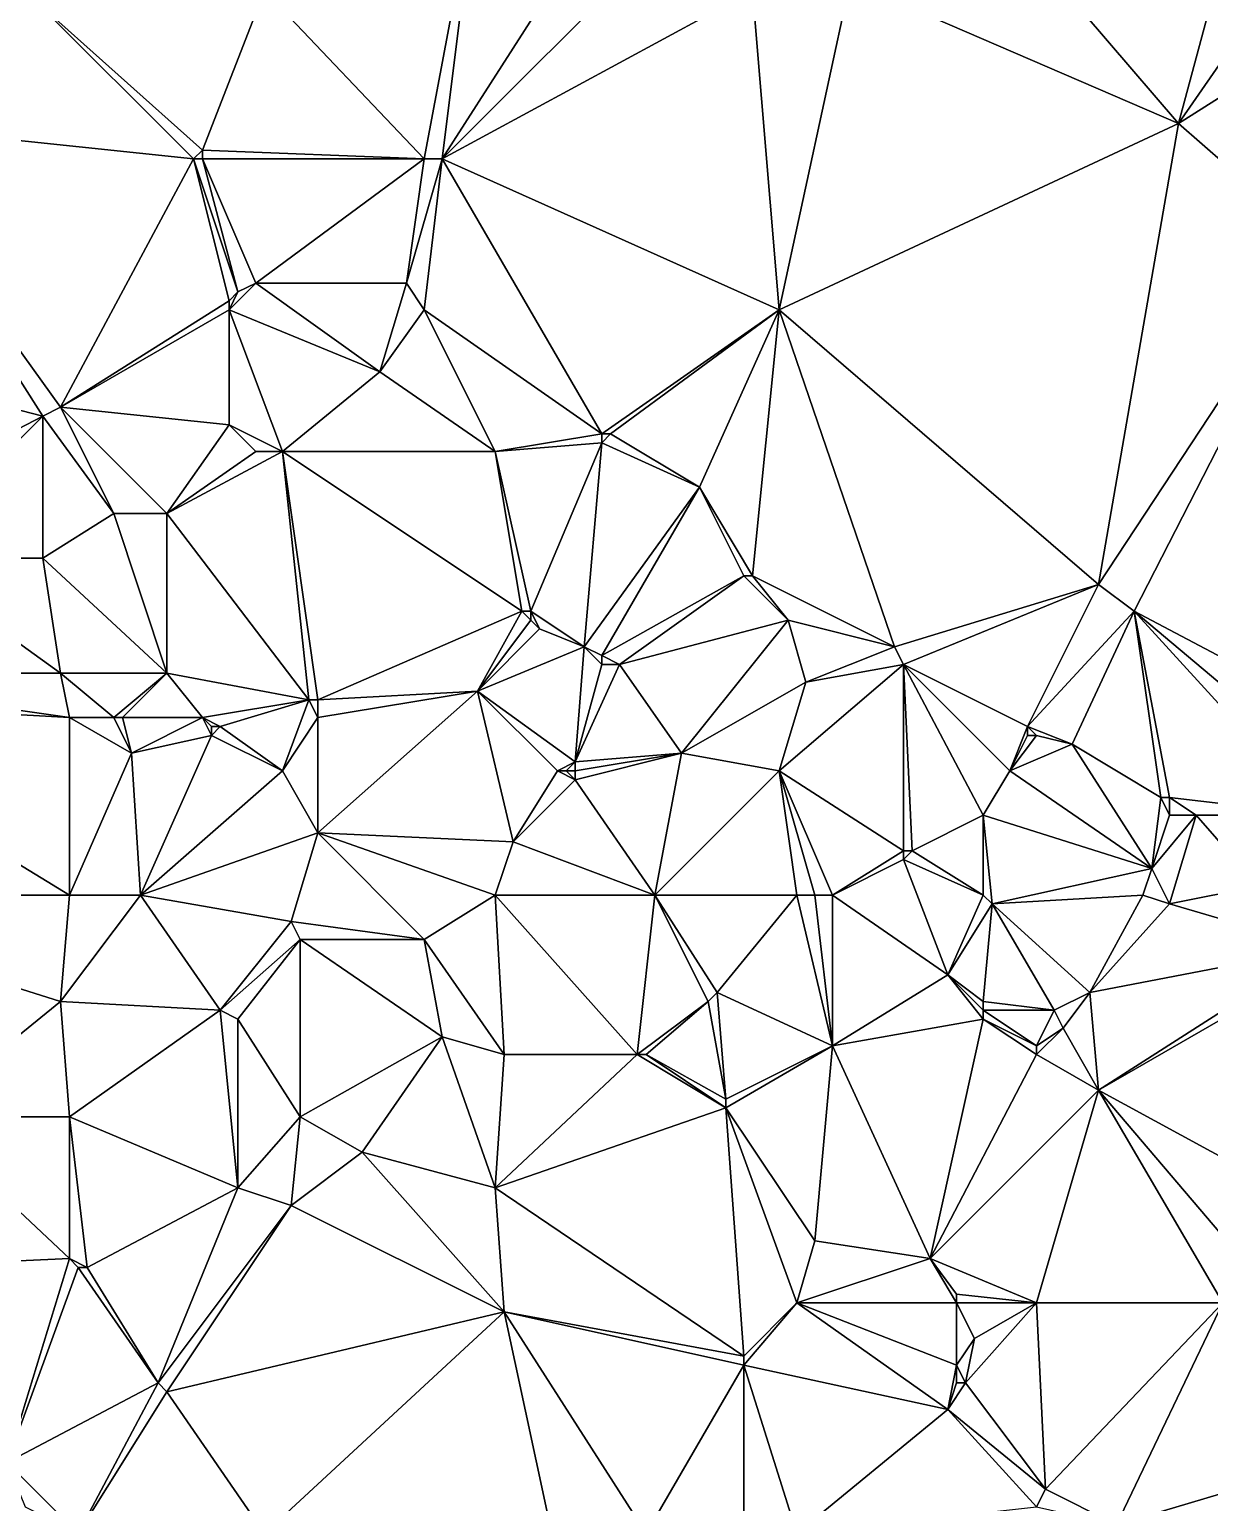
# Model space of a CAD drawing. Extents: x 2679276 to 2679656, y 1246784 to 1247152.
# Drawn here: x 2679441 to 2679507.5, y 1246981.5 to 1247064.5 of the extents above; entities that cross this region are included whole.
import ezdxf

# ---------------------------------------------------------------- set-up
doc = ezdxf.new("R2010")
doc.units = 0

msp = doc.modelspace()

# ---------------------------------------------------------------- linework, layer by layer
for points in [[(2679454.25, 1247066.75, 440.19), (2679463.25, 1247057.25, 439.774), (2679466.25, 1247073.25, 439.642)], [(2679463.25, 1247057.25, 439.774), (2679464.25, 1247057.25, 439.772), (2679466.25, 1247073.25, 439.642)], [(2679472.25, 1247069.75, 439.679), (2679466.25, 1247073.25, 439.642), (2679464.25, 1247057.25, 439.772)], [(2679505.75, 1247059.25, 439.206), (2679493.75, 1247073.25, 439.162), (2679487.25, 1247067.25, 439.266)], [(2679493.75, 1247073.25, 439.162), (2679505.75, 1247059.25, 439.206), (2679509.25, 1247072.25, 438.408)], [(2679505.75, 1247059.25, 439.206), (2679514.75, 1247072.25, 439.06), (2679509.25, 1247072.25, 438.408)], [(2679505.75, 1247059.25, 439.206), (2679520.75, 1247068.75, 439.082), (2679514.75, 1247072.25, 439.06)], [(2679476.25, 1247069.25, 439.655), (2679472.25, 1247069.75, 439.679), (2679464.25, 1247057.25, 439.772)], [(2679481.75, 1247066.75, 439.625), (2679476.25, 1247069.25, 439.655), (2679464.25, 1247057.25, 439.772)], [(2679513.75, 1247052.25, 439.327), (2679520.75, 1247068.75, 439.082), (2679505.75, 1247059.25, 439.206)], [(2679441.25, 1247066.25, 439.643), (2679435.75, 1247067.25, 440.426), (2679431.25, 1247059.25, 440.784)], [(2679481.75, 1247066.75, 439.625), (2679483.25, 1247048.75, 440.047), (2679487.25, 1247067.25, 439.266)], [(2679505.75, 1247059.25, 439.206), (2679487.25, 1247067.25, 439.266), (2679483.25, 1247048.75, 440.047)], [(2679450.25, 1247057.25, 440.6), (2679441.25, 1247066.25, 439.643), (2679431.25, 1247059.25, 440.784)], [(2679450.75, 1247057.75, 440.56), (2679454.25, 1247066.75, 440.19), (2679441.25, 1247066.25, 439.643)], [(2679450.25, 1247057.25, 440.6), (2679450.75, 1247057.75, 440.56), (2679441.25, 1247066.25, 439.643)], [(2679454.25, 1247066.75, 440.19), (2679450.75, 1247057.75, 440.56), (2679463.25, 1247057.25, 439.774)], [(2679483.25, 1247048.75, 440.047), (2679481.75, 1247066.75, 439.625), (2679464.25, 1247057.25, 439.772)], [(2679441.75, 1247042.75, 441.292), (2679431.25, 1247059.25, 440.784), (2679424.25, 1247047.25, 442.669)], [(2679450.25, 1247057.25, 440.6), (2679431.25, 1247059.25, 440.784), (2679442.75, 1247043.25, 441.163)], [(2679442.75, 1247043.25, 441.163), (2679431.25, 1247059.25, 440.784), (2679441.75, 1247042.75, 441.292)], [(2679483.25, 1247048.75, 440.047), (2679501.25, 1247033.25, 440.109), (2679505.75, 1247059.25, 439.206)], [(2679513.75, 1247052.25, 439.327), (2679505.75, 1247059.25, 439.206), (2679501.25, 1247033.25, 440.109)], [(2679442.75, 1247043.25, 441.163), (2679452.25, 1247049.25, 440.542), (2679450.25, 1247057.25, 440.6)], [(2679450.25, 1247057.25, 440.6), (2679450.75, 1247057.25, 440.588), (2679450.75, 1247057.75, 440.56)], [(2679450.25, 1247057.25, 440.6), (2679452.75, 1247049.75, 440.493), (2679450.75, 1247057.25, 440.588)], [(2679452.75, 1247049.75, 440.493), (2679450.25, 1247057.25, 440.6), (2679452.25, 1247049.25, 440.542)], [(2679450.75, 1247057.75, 440.56), (2679450.75, 1247057.25, 440.588), (2679463.25, 1247057.25, 439.774)], [(2679450.75, 1247057.25, 440.588), (2679453.75, 1247050.25, 440.433), (2679463.25, 1247057.25, 439.774)], [(2679453.75, 1247050.25, 440.433), (2679450.75, 1247057.25, 440.588), (2679452.75, 1247049.75, 440.493)], [(2679462.25, 1247050.25, 440.587), (2679463.25, 1247057.25, 439.774), (2679453.75, 1247050.25, 440.433)], [(2679462.25, 1247050.25, 440.587), (2679463.25, 1247048.75, 440.636), (2679464.25, 1247057.25, 439.772)], [(2679463.25, 1247057.25, 439.774), (2679462.25, 1247050.25, 440.587), (2679464.25, 1247057.25, 439.772)], [(2679473.25, 1247041.75, 440.384), (2679464.25, 1247057.25, 439.772), (2679463.25, 1247048.75, 440.636)], [(2679483.25, 1247048.75, 440.047), (2679464.25, 1247057.25, 439.772), (2679473.25, 1247041.75, 440.384)], [(2679513.75, 1247052.25, 439.327), (2679501.25, 1247033.25, 440.109), (2679503.25, 1247031.75, 440.102)], [(2679503.25, 1247031.75, 440.102), (2679521.25, 1247022.25, 440.18), (2679513.75, 1247052.25, 439.327)], [(2679453.75, 1247050.25, 440.433), (2679452.25, 1247048.75, 440.58), (2679460.75, 1247045.25, 440.986)], [(2679453.75, 1247050.25, 440.433), (2679452.75, 1247049.75, 440.493), (2679452.25, 1247048.75, 440.58)], [(2679452.25, 1247049.25, 440.542), (2679452.25, 1247048.75, 440.58), (2679452.75, 1247049.75, 440.493)], [(2679462.25, 1247050.25, 440.587), (2679453.75, 1247050.25, 440.433), (2679460.75, 1247045.25, 440.986)], [(2679462.25, 1247050.25, 440.587), (2679460.75, 1247045.25, 440.986), (2679463.25, 1247048.75, 440.636)], [(2679452.25, 1247049.25, 440.542), (2679442.75, 1247043.25, 441.163), (2679452.25, 1247048.75, 440.58)], [(2679442.75, 1247043.25, 441.163), (2679452.25, 1247042.25, 441.505), (2679452.25, 1247048.75, 440.58)], [(2679460.75, 1247045.25, 440.986), (2679452.25, 1247048.75, 440.58), (2679455.25, 1247040.75, 441.498)], [(2679452.25, 1247042.25, 441.505), (2679455.25, 1247040.75, 441.498), (2679452.25, 1247048.75, 440.58)], [(2679467.25, 1247040.75, 440.475), (2679463.25, 1247048.75, 440.636), (2679460.75, 1247045.25, 440.986)], [(2679467.25, 1247040.75, 440.475), (2679473.25, 1247041.75, 440.384), (2679463.25, 1247048.75, 440.636)], [(2679473.75, 1247041.75, 440.358), (2679483.25, 1247048.75, 440.047), (2679473.25, 1247041.75, 440.384)], [(2679483.25, 1247048.75, 440.047), (2679473.75, 1247041.75, 440.358), (2679478.75, 1247038.75, 440.325)], [(2679483.25, 1247048.75, 440.047), (2679478.75, 1247038.75, 440.325), (2679481.75, 1247033.75, 440.495)], [(2679483.25, 1247048.75, 440.047), (2679481.75, 1247033.75, 440.495), (2679489.75, 1247029.75, 440.415)], [(2679483.25, 1247048.75, 440.047), (2679489.75, 1247029.75, 440.415), (2679501.25, 1247033.25, 440.109)], [(2679424.25, 1247047.25, 442.669), (2679429.25, 1247036.25, 442.51), (2679441.75, 1247042.75, 441.292)], [(2679455.25, 1247040.75, 441.498), (2679467.25, 1247040.75, 440.475), (2679460.75, 1247045.25, 440.986)], [(2679442.75, 1247043.25, 441.163), (2679441.75, 1247042.75, 441.292), (2679445.75, 1247037.25, 442.191)], [(2679442.75, 1247043.25, 441.163), (2679448.75, 1247037.25, 442.124), (2679452.25, 1247042.25, 441.505)], [(2679445.75, 1247037.25, 442.191), (2679448.75, 1247037.25, 442.124), (2679442.75, 1247043.25, 441.163)], [(2679433.75, 1247034.75, 442.791), (2679441.75, 1247042.75, 441.292), (2679429.25, 1247036.25, 442.51)], [(2679433.75, 1247034.75, 442.791), (2679441.75, 1247034.75, 442.59), (2679441.75, 1247042.75, 441.292)], [(2679445.75, 1247037.25, 442.191), (2679441.75, 1247042.75, 441.292), (2679441.75, 1247034.75, 442.59)], [(2679453.75, 1247040.75, 441.555), (2679452.25, 1247042.25, 441.505), (2679448.75, 1247037.25, 442.124)], [(2679453.75, 1247040.75, 441.555), (2679455.25, 1247040.75, 441.498), (2679452.25, 1247042.25, 441.505)], [(2679473.25, 1247041.75, 440.384), (2679467.25, 1247040.75, 440.475), (2679473.25, 1247041.25, 440.425)], [(2679473.75, 1247041.75, 440.358), (2679473.25, 1247041.25, 440.425), (2679478.75, 1247038.75, 440.325)], [(2679473.25, 1247041.75, 440.384), (2679473.25, 1247041.25, 440.425), (2679473.75, 1247041.75, 440.358)], [(2679456.75, 1247026.75, 442.009), (2679455.25, 1247040.75, 441.498), (2679448.75, 1247037.25, 442.124)], [(2679453.75, 1247040.75, 441.555), (2679448.75, 1247037.25, 442.124), (2679455.25, 1247040.75, 441.498)], [(2679457.25, 1247026.75, 442.01), (2679455.25, 1247040.75, 441.498), (2679456.75, 1247026.75, 442.009)], [(2679467.25, 1247040.75, 440.475), (2679455.25, 1247040.75, 441.498), (2679468.75, 1247031.75, 441.242)], [(2679457.25, 1247026.75, 442.01), (2679468.75, 1247031.75, 441.242), (2679455.25, 1247040.75, 441.498)], [(2679473.25, 1247041.25, 440.425), (2679467.25, 1247040.75, 440.475), (2679469.25, 1247031.75, 441.204)], [(2679468.75, 1247031.75, 441.242), (2679469.25, 1247031.75, 441.204), (2679467.25, 1247040.75, 440.475)], [(2679473.25, 1247041.25, 440.425), (2679469.25, 1247031.75, 441.204), (2679472.25, 1247029.75, 441.295)], [(2679473.25, 1247041.25, 440.425), (2679472.25, 1247029.75, 441.295), (2679478.75, 1247038.75, 440.325)], [(2679478.75, 1247038.75, 440.325), (2679472.25, 1247029.75, 441.295), (2679473.25, 1247029.25, 441.347)], [(2679478.75, 1247038.75, 440.325), (2679473.25, 1247029.25, 441.347), (2679481.25, 1247033.75, 440.535)], [(2679481.25, 1247033.75, 440.535), (2679481.75, 1247033.75, 440.495), (2679478.75, 1247038.75, 440.325)], [(2679445.75, 1247037.25, 442.191), (2679441.75, 1247034.75, 442.59), (2679448.75, 1247028.25, 442.324)], [(2679448.75, 1247037.25, 442.124), (2679445.75, 1247037.25, 442.191), (2679448.75, 1247028.25, 442.324)], [(2679448.75, 1247037.25, 442.124), (2679448.75, 1247028.25, 442.324), (2679456.75, 1247026.75, 442.009)], [(2679442.75, 1247028.25, 443.407), (2679433.75, 1247034.75, 442.791), (2679425.75, 1247028.25, 443.851)], [(2679433.75, 1247034.75, 442.791), (2679442.75, 1247028.25, 443.407), (2679441.75, 1247034.75, 442.59)], [(2679442.75, 1247028.25, 443.407), (2679448.75, 1247028.25, 442.324), (2679441.75, 1247034.75, 442.59)], [(2679474.25, 1247028.75, 441.39), (2679481.25, 1247033.75, 440.535), (2679473.25, 1247029.25, 441.347)], [(2679481.25, 1247033.75, 440.535), (2679474.25, 1247028.75, 441.39), (2679483.75, 1247031.25, 440.446)], [(2679481.75, 1247033.75, 440.495), (2679481.25, 1247033.75, 440.535), (2679483.75, 1247031.25, 440.446)], [(2679481.75, 1247033.75, 440.495), (2679483.75, 1247031.25, 440.446), (2679489.75, 1247029.75, 440.415)], [(2679490.25, 1247028.75, 440.386), (2679501.25, 1247033.25, 440.109), (2679489.75, 1247029.75, 440.415)], [(2679501.25, 1247033.25, 440.109), (2679490.25, 1247028.75, 440.386), (2679497.25, 1247025.25, 439.696)], [(2679501.25, 1247033.25, 440.109), (2679497.25, 1247025.25, 439.696), (2679503.25, 1247031.75, 440.102)], [(2679466.25, 1247027.25, 442.486), (2679468.75, 1247031.75, 441.242), (2679457.25, 1247026.75, 442.01)], [(2679468.75, 1247031.75, 441.242), (2679466.25, 1247027.25, 442.486), (2679469.25, 1247031.25, 441.28)], [(2679468.75, 1247031.75, 441.242), (2679469.25, 1247031.25, 441.28), (2679469.25, 1247031.75, 441.204)], [(2679469.25, 1247031.25, 441.28), (2679469.75, 1247030.75, 441.326), (2679469.25, 1247031.75, 441.204)], [(2679472.25, 1247029.75, 441.295), (2679469.25, 1247031.75, 441.204), (2679469.75, 1247030.75, 441.326)], [(2679503.25, 1247031.75, 440.102), (2679497.25, 1247025.25, 439.696), (2679499.75, 1247024.25, 439.739)], [(2679504.75, 1247021.25, 440.246), (2679503.25, 1247031.75, 440.102), (2679499.75, 1247024.25, 439.739)], [(2679503.25, 1247031.75, 440.102), (2679515.75, 1247021.25, 439.895), (2679521.25, 1247022.25, 440.18)], [(2679505.25, 1247021.25, 440.27), (2679503.25, 1247031.75, 440.102), (2679504.75, 1247021.25, 440.246)], [(2679503.25, 1247031.75, 440.102), (2679513.75, 1247020.25, 439.957), (2679515.75, 1247021.25, 439.895)], [(2679503.25, 1247031.75, 440.102), (2679505.25, 1247021.25, 440.27), (2679513.75, 1247020.25, 439.957)], [(2679469.25, 1247031.25, 441.28), (2679466.25, 1247027.25, 442.486), (2679469.75, 1247030.75, 441.326)], [(2679466.25, 1247027.25, 442.486), (2679472.25, 1247029.75, 441.295), (2679469.75, 1247030.75, 441.326)], [(2679477.75, 1247023.75, 441.542), (2679483.75, 1247031.25, 440.446), (2679474.25, 1247028.75, 441.39)], [(2679484.75, 1247027.75, 440.595), (2679483.75, 1247031.25, 440.446), (2679477.75, 1247023.75, 441.542)], [(2679483.75, 1247031.25, 440.446), (2679484.75, 1247027.75, 440.595), (2679489.75, 1247029.75, 440.415)], [(2679466.25, 1247027.25, 442.486), (2679471.75, 1247023.25, 442.892), (2679472.25, 1247029.75, 441.295)], [(2679471.75, 1247023.25, 442.892), (2679473.25, 1247028.75, 441.424), (2679472.25, 1247029.75, 441.295)], [(2679473.25, 1247029.25, 441.347), (2679472.25, 1247029.75, 441.295), (2679473.25, 1247028.75, 441.424)], [(2679490.25, 1247028.75, 440.386), (2679489.75, 1247029.75, 440.415), (2679484.75, 1247027.75, 440.595)], [(2679474.25, 1247028.75, 441.39), (2679473.25, 1247029.25, 441.347), (2679473.25, 1247028.75, 441.424)], [(2679425.75, 1247028.25, 443.851), (2679425.25, 1247026.75, 444.161), (2679443.25, 1247025.75, 443.617)], [(2679443.25, 1247025.75, 443.617), (2679442.75, 1247028.25, 443.407), (2679425.75, 1247028.25, 443.851)], [(2679442.75, 1247028.25, 443.407), (2679445.75, 1247025.75, 443.379), (2679448.75, 1247028.25, 442.324)], [(2679442.75, 1247028.25, 443.407), (2679443.25, 1247025.75, 443.617), (2679445.75, 1247025.75, 443.379)], [(2679446.25, 1247025.75, 443.296), (2679448.75, 1247028.25, 442.324), (2679445.75, 1247025.75, 443.379)], [(2679446.25, 1247025.75, 443.296), (2679450.75, 1247025.75, 442.214), (2679448.75, 1247028.25, 442.324)], [(2679450.75, 1247025.75, 442.214), (2679456.75, 1247026.75, 442.009), (2679448.75, 1247028.25, 442.324)], [(2679471.75, 1247023.25, 442.892), (2679474.25, 1247028.75, 441.39), (2679473.25, 1247028.75, 441.424)], [(2679471.75, 1247023.25, 442.892), (2679477.75, 1247023.75, 441.542), (2679474.25, 1247028.75, 441.39)], [(2679490.25, 1247028.75, 440.386), (2679483.25, 1247022.75, 440.623), (2679490.25, 1247018.25, 439.531)], [(2679484.75, 1247027.75, 440.595), (2679483.25, 1247022.75, 440.623), (2679490.25, 1247028.75, 440.386)], [(2679490.25, 1247028.75, 440.386), (2679496.25, 1247022.75, 439.548), (2679497.25, 1247025.25, 439.696)], [(2679494.75, 1247020.25, 439.405), (2679496.25, 1247022.75, 439.548), (2679490.25, 1247028.75, 440.386)], [(2679490.25, 1247018.25, 439.531), (2679490.75, 1247018.25, 439.464), (2679490.25, 1247028.75, 440.386)], [(2679494.75, 1247020.25, 439.405), (2679490.25, 1247028.75, 440.386), (2679490.75, 1247018.25, 439.464)], [(2679457.25, 1247025.75, 442.037), (2679457.25, 1247019.25, 442.603), (2679466.25, 1247027.25, 442.486)], [(2679466.25, 1247027.25, 442.486), (2679457.25, 1247019.25, 442.603), (2679468.25, 1247018.75, 443.079)], [(2679457.25, 1247026.75, 442.01), (2679457.25, 1247025.75, 442.037), (2679466.25, 1247027.25, 442.486)], [(2679470.75, 1247022.75, 442.981), (2679466.25, 1247027.25, 442.486), (2679468.25, 1247018.75, 443.079)], [(2679470.75, 1247022.75, 442.981), (2679471.75, 1247023.25, 442.892), (2679466.25, 1247027.25, 442.486)], [(2679484.75, 1247027.75, 440.595), (2679477.75, 1247023.75, 441.542), (2679483.25, 1247022.75, 440.623)], [(2679423.75, 1247015.75, 445.112), (2679443.25, 1247015.75, 444.538), (2679425.25, 1247026.75, 444.161)], [(2679443.25, 1247015.75, 444.538), (2679443.25, 1247025.75, 443.617), (2679425.25, 1247026.75, 444.161)], [(2679451.75, 1247025.25, 442.178), (2679456.75, 1247026.75, 442.009), (2679450.75, 1247025.75, 442.214)], [(2679455.25, 1247022.75, 442.231), (2679456.75, 1247026.75, 442.009), (2679451.75, 1247025.25, 442.178)], [(2679457.25, 1247025.75, 442.037), (2679456.75, 1247026.75, 442.009), (2679455.25, 1247022.75, 442.231)], [(2679456.75, 1247026.75, 442.009), (2679457.25, 1247025.75, 442.037), (2679457.25, 1247026.75, 442.01)], [(2679443.25, 1247025.75, 443.617), (2679446.75, 1247023.75, 443.467), (2679445.75, 1247025.75, 443.379)], [(2679443.25, 1247015.75, 444.538), (2679446.75, 1247023.75, 443.467), (2679443.25, 1247025.75, 443.617)], [(2679446.75, 1247023.75, 443.467), (2679446.25, 1247025.75, 443.296), (2679445.75, 1247025.75, 443.379)], [(2679446.25, 1247025.75, 443.296), (2679446.75, 1247023.75, 443.467), (2679450.75, 1247025.75, 442.214)], [(2679446.75, 1247023.75, 443.467), (2679451.25, 1247024.75, 442.281), (2679450.75, 1247025.75, 442.214)], [(2679451.75, 1247025.25, 442.178), (2679450.75, 1247025.75, 442.214), (2679451.25, 1247025.25, 442.214)], [(2679451.25, 1247025.25, 442.214), (2679450.75, 1247025.75, 442.214), (2679451.25, 1247024.75, 442.281)], [(2679455.25, 1247022.75, 442.231), (2679457.25, 1247019.25, 442.603), (2679457.25, 1247025.75, 442.037)], [(2679447.25, 1247015.75, 444.181), (2679451.25, 1247024.75, 442.281), (2679446.75, 1247023.75, 443.467)], [(2679447.25, 1247015.75, 444.181), (2679455.25, 1247022.75, 442.231), (2679451.25, 1247024.75, 442.281)], [(2679455.25, 1247022.75, 442.231), (2679451.75, 1247025.25, 442.178), (2679451.25, 1247024.75, 442.281)], [(2679451.25, 1247025.25, 442.214), (2679451.25, 1247024.75, 442.281), (2679451.75, 1247025.25, 442.178)], [(2679497.25, 1247024.75, 439.67), (2679497.25, 1247025.25, 439.696), (2679496.25, 1247022.75, 439.548)], [(2679497.75, 1247024.75, 439.678), (2679496.25, 1247022.75, 439.548), (2679499.75, 1247024.25, 439.739)], [(2679497.25, 1247024.75, 439.67), (2679496.25, 1247022.75, 439.548), (2679497.75, 1247024.75, 439.678)], [(2679497.75, 1247024.75, 439.678), (2679499.75, 1247024.25, 439.739), (2679497.25, 1247025.25, 439.696)], [(2679497.25, 1247025.25, 439.696), (2679497.25, 1247024.75, 439.67), (2679497.75, 1247024.75, 439.678)], [(2679496.25, 1247022.75, 439.548), (2679504.25, 1247017.25, 440.325), (2679499.75, 1247024.25, 439.739)], [(2679504.75, 1247021.25, 440.246), (2679499.75, 1247024.25, 439.739), (2679504.25, 1247017.25, 440.325)], [(2679446.75, 1247023.75, 443.467), (2679443.25, 1247015.75, 444.538), (2679447.25, 1247015.75, 444.181)], [(2679471.25, 1247022.75, 442.961), (2679471.75, 1247023.25, 442.892), (2679470.75, 1247022.75, 442.981)], [(2679471.25, 1247022.75, 442.961), (2679471.75, 1247022.75, 442.928), (2679471.75, 1247023.25, 442.892)], [(2679476.25, 1247015.75, 442.168), (2679477.75, 1247023.75, 441.542), (2679471.75, 1247022.25, 442.951)], [(2679471.75, 1247022.75, 442.928), (2679471.75, 1247022.25, 442.951), (2679477.75, 1247023.75, 441.542)], [(2679471.75, 1247022.75, 442.928), (2679477.75, 1247023.75, 441.542), (2679471.75, 1247023.25, 442.892)], [(2679477.75, 1247023.75, 441.542), (2679476.25, 1247015.75, 442.168), (2679483.25, 1247022.75, 440.623)], [(2679455.25, 1247022.75, 442.231), (2679447.25, 1247015.75, 444.181), (2679457.25, 1247019.25, 442.603)], [(2679470.75, 1247022.75, 442.981), (2679468.25, 1247018.75, 443.079), (2679471.75, 1247022.25, 442.951)], [(2679471.75, 1247022.25, 442.951), (2679468.25, 1247018.75, 443.079), (2679476.25, 1247015.75, 442.168)], [(2679471.25, 1247022.75, 442.961), (2679470.75, 1247022.75, 442.981), (2679471.75, 1247022.25, 442.951)], [(2679471.75, 1247022.75, 442.928), (2679471.25, 1247022.75, 442.961), (2679471.75, 1247022.25, 442.951)], [(2679484.25, 1247015.75, 440.815), (2679483.25, 1247022.75, 440.623), (2679476.25, 1247015.75, 442.168)], [(2679483.25, 1247022.75, 440.623), (2679486.25, 1247015.75, 440.653), (2679490.25, 1247018.25, 439.531)], [(2679485.25, 1247015.75, 440.745), (2679486.25, 1247015.75, 440.653), (2679483.25, 1247022.75, 440.623)], [(2679484.25, 1247015.75, 440.815), (2679485.25, 1247015.75, 440.745), (2679483.25, 1247022.75, 440.623)], [(2679494.75, 1247020.25, 439.405), (2679504.25, 1247017.25, 440.325), (2679496.25, 1247022.75, 439.548)], [(2679504.75, 1247021.25, 440.246), (2679504.25, 1247017.25, 440.325), (2679505.25, 1247020.25, 440.299)], [(2679504.75, 1247021.25, 440.246), (2679505.25, 1247020.25, 440.299), (2679505.25, 1247021.25, 440.27)], [(2679506.75, 1247020.25, 440.284), (2679505.25, 1247021.25, 440.27), (2679505.25, 1247020.25, 440.299)], [(2679506.75, 1247020.25, 440.284), (2679513.75, 1247020.25, 439.957), (2679505.25, 1247021.25, 440.27)], [(2679494.75, 1247020.25, 439.405), (2679490.75, 1247018.25, 439.464), (2679494.75, 1247015.75, 439.241)], [(2679504.25, 1247017.25, 440.325), (2679494.75, 1247020.25, 439.405), (2679495.25, 1247015.25, 439.253)], [(2679494.75, 1247015.75, 439.241), (2679495.25, 1247015.25, 439.253), (2679494.75, 1247020.25, 439.405)], [(2679504.25, 1247017.25, 440.325), (2679506.75, 1247020.25, 440.284), (2679505.25, 1247020.25, 440.299)], [(2679504.25, 1247017.25, 440.325), (2679505.25, 1247015.25, 440.483), (2679506.75, 1247020.25, 440.284)], [(2679510.25, 1247016.25, 440.421), (2679506.75, 1247020.25, 440.284), (2679505.25, 1247015.25, 440.483)], [(2679506.75, 1247020.25, 440.284), (2679510.25, 1247016.25, 440.421), (2679513.75, 1247020.25, 439.957)], [(2679455.75, 1247014.25, 443.237), (2679457.25, 1247019.25, 442.603), (2679447.25, 1247015.75, 444.181)], [(2679457.25, 1247019.25, 442.603), (2679455.75, 1247014.25, 443.237), (2679463.25, 1247013.25, 443.069)], [(2679467.25, 1247015.75, 443.035), (2679468.25, 1247018.75, 443.079), (2679457.25, 1247019.25, 442.603)], [(2679467.25, 1247015.75, 443.035), (2679457.25, 1247019.25, 442.603), (2679463.25, 1247013.25, 443.069)], [(2679467.25, 1247015.75, 443.035), (2679476.25, 1247015.75, 442.168), (2679468.25, 1247018.75, 443.079)], [(2679490.25, 1247017.75, 439.53), (2679490.25, 1247018.25, 439.531), (2679486.25, 1247015.75, 440.653)], [(2679490.25, 1247018.25, 439.531), (2679490.25, 1247017.75, 439.53), (2679490.75, 1247018.25, 439.464)], [(2679490.25, 1247017.75, 439.53), (2679494.75, 1247015.75, 439.241), (2679490.75, 1247018.25, 439.464)], [(2679486.25, 1247015.75, 440.653), (2679492.75, 1247011.25, 440.998), (2679490.25, 1247017.75, 439.53)], [(2679494.75, 1247015.75, 439.241), (2679490.25, 1247017.75, 439.53), (2679492.75, 1247011.25, 440.998)], [(2679495.25, 1247015.25, 439.253), (2679503.75, 1247015.75, 440.33), (2679504.25, 1247017.25, 440.325)], [(2679503.75, 1247015.75, 440.33), (2679505.25, 1247015.25, 440.483), (2679504.25, 1247017.25, 440.325)], [(2679434.75, 1247003.25, 446.298), (2679442.75, 1247009.75, 444.76), (2679423.75, 1247015.75, 445.112)], [(2679443.25, 1247015.75, 444.538), (2679423.75, 1247015.75, 445.112), (2679442.75, 1247009.75, 444.76)], [(2679442.75, 1247009.75, 444.76), (2679451.75, 1247009.25, 444.521), (2679447.25, 1247015.75, 444.181)], [(2679443.25, 1247015.75, 444.538), (2679442.75, 1247009.75, 444.76), (2679447.25, 1247015.75, 444.181)], [(2679447.25, 1247015.75, 444.181), (2679451.75, 1247009.25, 444.521), (2679455.75, 1247014.25, 443.237)], [(2679467.75, 1247006.75, 443.09), (2679467.25, 1247015.75, 443.035), (2679463.25, 1247013.25, 443.069)], [(2679476.25, 1247015.75, 442.168), (2679467.25, 1247015.75, 443.035), (2679475.25, 1247006.75, 442.602)], [(2679467.75, 1247006.75, 443.09), (2679475.25, 1247006.75, 442.602), (2679467.25, 1247015.75, 443.035)], [(2679479.25, 1247009.75, 442.359), (2679476.25, 1247015.75, 442.168), (2679475.25, 1247006.75, 442.602)], [(2679479.25, 1247009.75, 442.359), (2679479.75, 1247010.25, 442.271), (2679476.25, 1247015.75, 442.168)], [(2679484.25, 1247015.75, 440.815), (2679476.25, 1247015.75, 442.168), (2679479.75, 1247010.25, 442.271)], [(2679479.75, 1247010.25, 442.271), (2679486.25, 1247007.25, 441.976), (2679484.25, 1247015.75, 440.815)], [(2679485.25, 1247015.75, 440.745), (2679484.25, 1247015.75, 440.815), (2679486.25, 1247007.25, 441.976)], [(2679486.25, 1247015.75, 440.653), (2679485.25, 1247015.75, 440.745), (2679486.25, 1247007.25, 441.976)], [(2679492.75, 1247011.25, 440.998), (2679486.25, 1247015.75, 440.653), (2679486.25, 1247007.25, 441.976)], [(2679494.75, 1247015.75, 439.241), (2679492.75, 1247011.25, 440.998), (2679495.25, 1247015.25, 439.253)], [(2679503.75, 1247015.75, 440.33), (2679495.25, 1247015.25, 439.253), (2679500.75, 1247010.25, 440.708)], [(2679505.25, 1247015.25, 440.483), (2679503.75, 1247015.75, 440.33), (2679500.75, 1247010.25, 440.708)], [(2679513.75, 1247012.75, 440.782), (2679510.25, 1247016.25, 440.421), (2679505.25, 1247015.25, 440.483)], [(2679494.75, 1247009.75, 440.913), (2679495.25, 1247015.25, 439.253), (2679492.75, 1247011.25, 440.998)], [(2679495.25, 1247015.25, 439.253), (2679494.75, 1247009.75, 440.913), (2679498.75, 1247009.25, 440.877)], [(2679498.75, 1247009.25, 440.877), (2679500.75, 1247010.25, 440.708), (2679495.25, 1247015.25, 439.253)], [(2679505.25, 1247015.25, 440.483), (2679500.75, 1247010.25, 440.708), (2679513.75, 1247012.75, 440.782)], [(2679456.25, 1247013.25, 443.283), (2679455.75, 1247014.25, 443.237), (2679451.75, 1247009.25, 444.521)], [(2679456.25, 1247013.25, 443.283), (2679463.25, 1247013.25, 443.069), (2679455.75, 1247014.25, 443.237)], [(2679456.25, 1247013.25, 443.283), (2679451.75, 1247009.25, 444.521), (2679452.75, 1247008.75, 444.449)], [(2679456.25, 1247003.25, 444.394), (2679456.25, 1247013.25, 443.283), (2679452.75, 1247008.75, 444.449)], [(2679463.25, 1247013.25, 443.069), (2679456.25, 1247013.25, 443.283), (2679464.25, 1247007.75, 443.243)], [(2679456.25, 1247003.25, 444.394), (2679464.25, 1247007.75, 443.243), (2679456.25, 1247013.25, 443.283)], [(2679467.75, 1247006.75, 443.09), (2679463.25, 1247013.25, 443.069), (2679464.25, 1247007.75, 443.243)], [(2679501.25, 1247004.75, 441.162), (2679513.75, 1247012.75, 440.782), (2679500.75, 1247010.25, 440.708)], [(2679514.25, 1247012.25, 440.835), (2679513.75, 1247012.75, 440.782), (2679501.25, 1247004.75, 441.162)], [(2679514.25, 1247012.25, 440.835), (2679501.25, 1247004.75, 441.162), (2679512.25, 1246998.75, 442.273)], [(2679492.75, 1247011.25, 440.998), (2679486.25, 1247007.25, 441.976), (2679494.75, 1247008.75, 441)], [(2679494.75, 1247009.25, 440.961), (2679492.75, 1247011.25, 440.998), (2679494.75, 1247008.75, 441)], [(2679494.75, 1247009.75, 440.913), (2679492.75, 1247011.25, 440.998), (2679494.75, 1247009.25, 440.961)], [(2679434.75, 1247003.25, 446.298), (2679443.25, 1247003.25, 445.446), (2679442.75, 1247009.75, 444.76)], [(2679442.75, 1247009.75, 444.76), (2679443.25, 1247003.25, 445.446), (2679451.75, 1247009.25, 444.521)], [(2679479.25, 1247009.75, 442.359), (2679475.25, 1247006.75, 442.602), (2679475.75, 1247006.75, 442.573)], [(2679480.25, 1247004.25, 442.422), (2679479.25, 1247009.75, 442.359), (2679475.75, 1247006.75, 442.573)], [(2679479.25, 1247009.75, 442.359), (2679480.25, 1247004.25, 442.422), (2679479.75, 1247010.25, 442.271)], [(2679486.25, 1247007.25, 441.976), (2679479.75, 1247010.25, 442.271), (2679480.25, 1247004.25, 442.422)], [(2679494.75, 1247009.75, 440.913), (2679494.75, 1247009.25, 440.961), (2679498.75, 1247009.25, 440.877)], [(2679498.75, 1247009.25, 440.877), (2679499.25, 1247008.25, 440.992), (2679500.75, 1247010.25, 440.708)], [(2679499.25, 1247008.25, 440.992), (2679501.25, 1247004.75, 441.162), (2679500.75, 1247010.25, 440.708)], [(2679452.75, 1246999.25, 444.483), (2679451.75, 1247009.25, 444.521), (2679443.25, 1247003.25, 445.446)], [(2679451.75, 1247009.25, 444.521), (2679452.75, 1246999.25, 444.483), (2679452.75, 1247008.75, 444.449)], [(2679497.75, 1247007.25, 441.12), (2679498.75, 1247009.25, 440.877), (2679494.75, 1247009.25, 440.961)], [(2679494.75, 1247008.75, 441), (2679497.75, 1247007.25, 441.12), (2679494.75, 1247009.25, 440.961)], [(2679498.75, 1247009.25, 440.877), (2679497.75, 1247007.25, 441.12), (2679499.25, 1247008.25, 440.992)], [(2679456.25, 1247003.25, 444.394), (2679452.75, 1247008.75, 444.449), (2679452.75, 1246999.25, 444.483)], [(2679494.75, 1247008.75, 441), (2679486.25, 1247007.25, 441.976), (2679491.75, 1246995.25, 441.92)], [(2679494.75, 1247008.75, 441), (2679491.75, 1246995.25, 441.92), (2679497.75, 1247006.75, 441.162)], [(2679497.75, 1247006.75, 441.162), (2679497.75, 1247007.25, 441.12), (2679494.75, 1247008.75, 441)], [(2679499.25, 1247008.25, 440.992), (2679497.75, 1247006.75, 441.162), (2679501.25, 1247004.75, 441.162)], [(2679497.75, 1247006.75, 441.162), (2679499.25, 1247008.25, 440.992), (2679497.75, 1247007.25, 441.12)], [(2679459.75, 1247001.25, 444.326), (2679464.25, 1247007.75, 443.243), (2679456.25, 1247003.25, 444.394)], [(2679459.75, 1247001.25, 444.326), (2679467.25, 1246999.25, 443.598), (2679464.25, 1247007.75, 443.243)], [(2679467.75, 1247006.75, 443.09), (2679464.25, 1247007.75, 443.243), (2679467.25, 1246999.25, 443.598)], [(2679480.25, 1247004.25, 442.422), (2679480.25, 1247003.75, 442.483), (2679486.25, 1247007.25, 441.976)], [(2679485.25, 1246996.25, 443.188), (2679486.25, 1247007.25, 441.976), (2679480.25, 1247003.75, 442.483)], [(2679485.25, 1246996.25, 443.188), (2679491.75, 1246995.25, 441.92), (2679486.25, 1247007.25, 441.976)], [(2679467.75, 1247006.75, 443.09), (2679467.25, 1246999.25, 443.598), (2679475.25, 1247006.75, 442.602)], [(2679480.25, 1247003.75, 442.483), (2679475.25, 1247006.75, 442.602), (2679467.25, 1246999.25, 443.598)], [(2679475.25, 1247006.75, 442.602), (2679480.25, 1247003.75, 442.483), (2679475.75, 1247006.75, 442.573)], [(2679480.25, 1247004.25, 442.422), (2679475.75, 1247006.75, 442.573), (2679480.25, 1247003.75, 442.483)], [(2679497.75, 1247006.75, 441.162), (2679491.75, 1246995.25, 441.92), (2679501.25, 1247004.75, 441.162)], [(2679497.75, 1246992.75, 441.884), (2679501.25, 1247004.75, 441.162), (2679491.75, 1246995.25, 441.92)], [(2679508.25, 1246992.75, 442.386), (2679501.25, 1247004.75, 441.162), (2679497.75, 1246992.75, 441.884)], [(2679508.25, 1246992.75, 442.386), (2679509.75, 1246994.75, 442.361), (2679501.25, 1247004.75, 441.162)], [(2679512.25, 1246998.75, 442.273), (2679501.25, 1247004.75, 441.162), (2679509.75, 1246994.75, 442.361)], [(2679443.25, 1246995.25, 445.756), (2679434.75, 1247003.25, 446.298), (2679432.25, 1246994.75, 446.932)], [(2679443.25, 1247003.25, 445.446), (2679434.75, 1247003.25, 446.298), (2679443.25, 1246995.25, 445.756)], [(2679452.75, 1246999.25, 444.483), (2679443.25, 1247003.25, 445.446), (2679444.25, 1246994.75, 445.686)], [(2679443.25, 1246995.25, 445.756), (2679444.25, 1246994.75, 445.686), (2679443.25, 1247003.25, 445.446)], [(2679452.75, 1246999.25, 444.483), (2679455.75, 1246998.25, 444.508), (2679456.25, 1247003.25, 444.394)], [(2679459.75, 1247001.25, 444.326), (2679456.25, 1247003.25, 444.394), (2679455.75, 1246998.25, 444.508)], [(2679467.25, 1246999.25, 443.598), (2679481.25, 1246989.75, 444.529), (2679480.25, 1247003.75, 442.483)], [(2679485.25, 1246996.25, 443.188), (2679480.25, 1247003.75, 442.483), (2679484.25, 1246992.75, 443.796)], [(2679481.25, 1246989.75, 444.529), (2679484.25, 1246992.75, 443.796), (2679480.25, 1247003.75, 442.483)], [(2679455.75, 1246998.25, 444.508), (2679467.75, 1246992.25, 444.231), (2679459.75, 1247001.25, 444.326)], [(2679467.25, 1246999.25, 443.598), (2679459.75, 1247001.25, 444.326), (2679467.75, 1246992.25, 444.231)], [(2679448.25, 1246988.25, 446.574), (2679452.75, 1246999.25, 444.483), (2679444.25, 1246994.75, 445.686)], [(2679455.75, 1246998.25, 444.508), (2679452.75, 1246999.25, 444.483), (2679448.25, 1246988.25, 446.574)], [(2679467.25, 1246999.25, 443.598), (2679467.75, 1246992.25, 444.231), (2679481.25, 1246989.75, 444.529)], [(2679455.75, 1246998.25, 444.508), (2679448.25, 1246988.25, 446.574), (2679448.75, 1246987.75, 446.568)], [(2679455.75, 1246998.25, 444.508), (2679448.75, 1246987.75, 446.568), (2679467.75, 1246992.25, 444.231)], [(2679485.25, 1246996.25, 443.188), (2679484.25, 1246992.75, 443.796), (2679491.75, 1246995.25, 441.92)], [(2679443.25, 1246995.25, 445.756), (2679432.25, 1246994.75, 446.932), (2679439.75, 1246983.75, 448.08)], [(2679443.75, 1246994.75, 445.753), (2679443.25, 1246995.25, 445.756), (2679439.75, 1246983.75, 448.08)], [(2679443.75, 1246994.75, 445.753), (2679444.25, 1246994.75, 445.686), (2679443.25, 1246995.25, 445.756)], [(2679484.25, 1246992.75, 443.796), (2679493.25, 1246992.75, 441.945), (2679491.75, 1246995.25, 441.92)], [(2679493.25, 1246993.25, 441.926), (2679497.75, 1246992.75, 441.884), (2679491.75, 1246995.25, 441.92)], [(2679493.25, 1246993.25, 441.926), (2679491.75, 1246995.25, 441.92), (2679493.25, 1246992.75, 441.945)], [(2679443.75, 1246994.75, 445.753), (2679439.75, 1246983.75, 448.08), (2679448.25, 1246988.25, 446.574)], [(2679443.75, 1246994.75, 445.753), (2679448.25, 1246988.25, 446.574), (2679444.25, 1246994.75, 445.686)], [(2679493.25, 1246993.25, 441.926), (2679493.25, 1246992.75, 441.945), (2679497.75, 1246992.75, 441.884)], [(2679481.25, 1246989.75, 444.529), (2679481.25, 1246989.25, 444.567), (2679484.25, 1246992.75, 443.796)], [(2679481.25, 1246989.25, 444.567), (2679492.75, 1246986.75, 442.315), (2679484.25, 1246992.75, 443.796)], [(2679484.25, 1246992.75, 443.796), (2679492.75, 1246986.75, 442.315), (2679493.25, 1246989.25, 442.053)], [(2679493.25, 1246989.25, 442.053), (2679493.25, 1246992.75, 441.945), (2679484.25, 1246992.75, 443.796)], [(2679497.75, 1246992.75, 441.884), (2679493.25, 1246992.75, 441.945), (2679494.25, 1246990.75, 442.002)], [(2679493.25, 1246992.75, 441.945), (2679493.25, 1246989.25, 442.053), (2679494.25, 1246990.75, 442.002)], [(2679497.75, 1246992.75, 441.884), (2679494.25, 1246990.75, 442.002), (2679493.75, 1246988.25, 442.083)], [(2679493.75, 1246988.25, 442.083), (2679498.25, 1246982.25, 442.484), (2679497.75, 1246992.75, 441.884)], [(2679508.25, 1246992.75, 442.386), (2679497.75, 1246992.75, 441.884), (2679498.25, 1246982.25, 442.484)], [(2679502.25, 1246980.25, 442.628), (2679508.25, 1246992.75, 442.386), (2679498.25, 1246982.25, 442.484)], [(2679508.25, 1246992.75, 442.386), (2679502.25, 1246980.25, 442.628), (2679520.75, 1246985.75, 442.322)], [(2679454.25, 1246979.75, 446.312), (2679467.75, 1246992.25, 444.231), (2679448.75, 1246987.75, 446.568)], [(2679454.25, 1246979.75, 446.312), (2679470.75, 1246978.25, 446.065), (2679467.75, 1246992.25, 444.231)], [(2679470.75, 1246978.25, 446.065), (2679475.75, 1246979.75, 445.577), (2679467.75, 1246992.25, 444.231)], [(2679481.25, 1246989.25, 444.567), (2679481.25, 1246989.75, 444.529), (2679467.75, 1246992.25, 444.231)], [(2679475.75, 1246979.75, 445.577), (2679481.25, 1246989.25, 444.567), (2679467.75, 1246992.25, 444.231)], [(2679493.25, 1246989.25, 442.053), (2679493.75, 1246988.25, 442.083), (2679494.25, 1246990.75, 442.002)], [(2679481.25, 1246989.25, 444.567), (2679475.75, 1246979.75, 445.577), (2679481.25, 1246979.75, 444.942)], [(2679492.75, 1246986.75, 442.315), (2679481.25, 1246989.25, 444.567), (2679484.25, 1246979.75, 444.539)], [(2679484.25, 1246979.75, 444.539), (2679481.25, 1246989.25, 444.567), (2679481.25, 1246979.75, 444.942)], [(2679493.25, 1246988.25, 442.107), (2679493.25, 1246989.25, 442.053), (2679492.75, 1246986.75, 442.315)], [(2679493.75, 1246988.25, 442.083), (2679493.25, 1246989.25, 442.053), (2679493.25, 1246988.25, 442.107)], [(2679448.25, 1246988.25, 446.574), (2679439.75, 1246983.75, 448.08), (2679443.75, 1246979.75, 448.404)], [(2679448.25, 1246988.25, 446.574), (2679443.75, 1246979.75, 448.404), (2679448.75, 1246987.75, 446.568)], [(2679493.25, 1246988.25, 442.107), (2679492.75, 1246986.75, 442.315), (2679493.75, 1246988.25, 442.083)], [(2679493.75, 1246988.25, 442.083), (2679492.75, 1246986.75, 442.315), (2679498.25, 1246982.25, 442.484)], [(2679454.25, 1246979.75, 446.312), (2679448.75, 1246987.75, 446.568), (2679443.75, 1246979.75, 448.404)], [(2679492.75, 1246986.75, 442.315), (2679484.25, 1246979.75, 444.539), (2679497.75, 1246981.25, 442.623)], [(2679497.75, 1246981.25, 442.623), (2679498.25, 1246982.25, 442.484), (2679492.75, 1246986.75, 442.315)], [(2679509.25, 1246969.75, 443.534), (2679520.75, 1246985.75, 442.322), (2679502.25, 1246980.25, 442.628)], [(2679440.75, 1246981.25, 448.4), (2679443.75, 1246979.75, 448.404), (2679439.75, 1246983.75, 448.08)], [(2679498.25, 1246982.25, 442.484), (2679497.75, 1246981.25, 442.623), (2679502.25, 1246980.25, 442.628)]]:
    msp.add_3dface(points)

doc.saveas('drawing.dxf')
